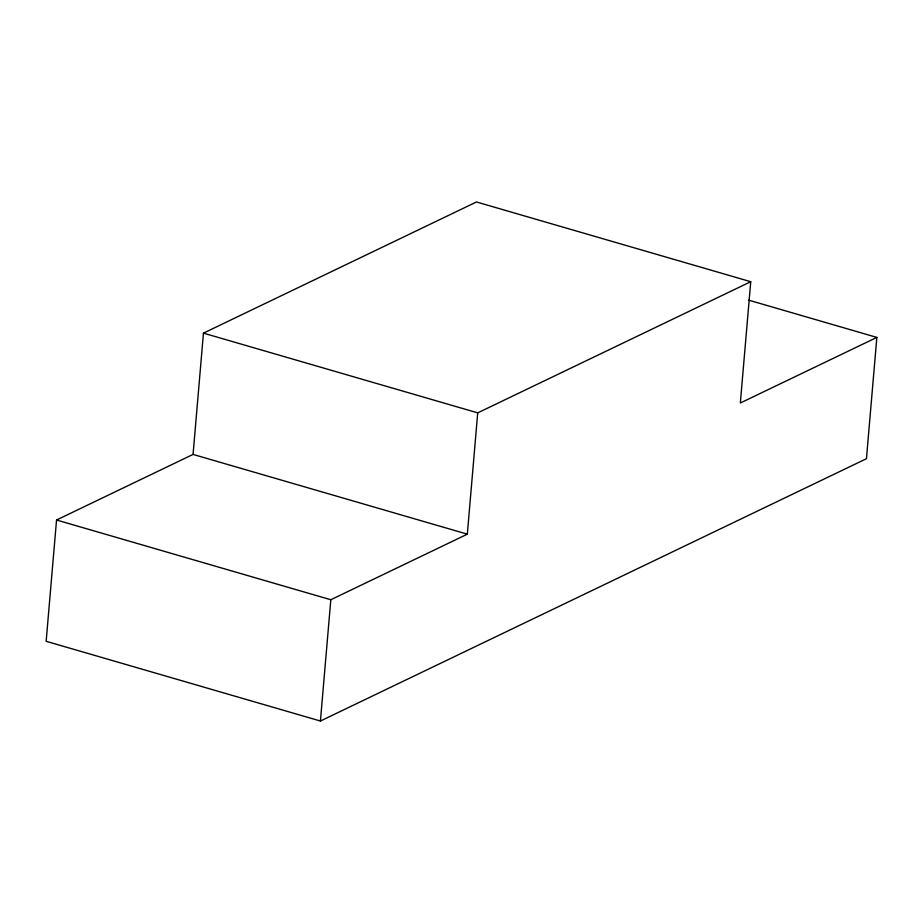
<?xml version="1.0" encoding="UTF-8"?>
<svg xmlns="http://www.w3.org/2000/svg" width="923" height="923" viewBox="0 0 923 923"><rect width="100%" height="100%" fill="white"/><g stroke="black" fill="none" stroke-linecap="round" stroke-linejoin="round"><path stroke-width="1.38" d="M876.85 337.414L740.338 402.993L750.745 281.711L477.722 412.869L467.326 534.163L193.057 454.416L56.545 520.007L46.15 641.289L320.419 721.025L866.455 458.696L876.85 337.414L748.668 300.148M193.057 454.416L203.452 333.134L476.476 201.975L750.745 281.711M320.419 721.025L330.815 599.742L467.326 534.163M203.452 333.134L477.722 412.869M56.545 520.007L330.815 599.742"/></g></svg>
